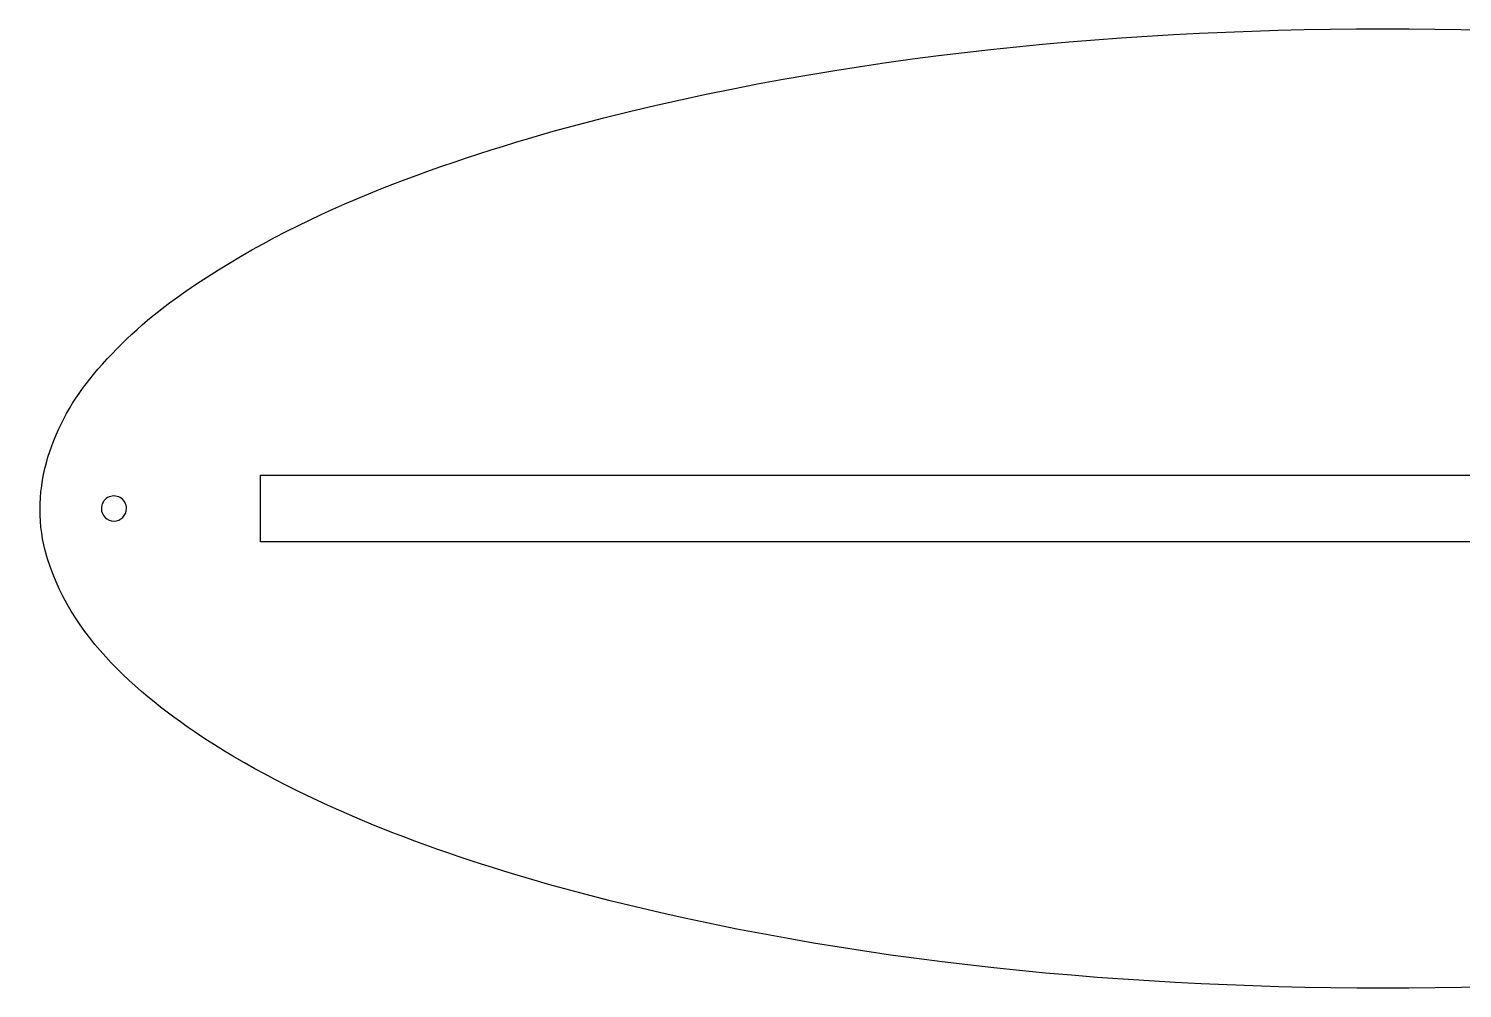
# Model space of a CAD drawing. Extents: x 5 to 370, y 6 to 136.
# Drawn here: x 4.8 to 101.9, y 70.8 to 135.8 of the extents above; entities that cross this region are included whole.
import ezdxf

# ---------------------------------------------------------------- set-up
doc = ezdxf.new("R2010")
doc.units = 0
doc.layers.get('0').update_dxf_attribs({"linetype": 'CONTINUOUS'})

msp = doc.modelspace()

# ---------------------------------------------------------------- linework, layer by layer
at = {"color": 7}
for p, q in [((20.484929, 101.043754), (20.484929, 105.543754)), ((20.484929, 105.543754), (172.634929, 105.543754)), ((11.409929, 103.293757), (11.409929, 103.293757)), ((172.634929, 101.043754), (20.484929, 101.043754))]:
    msp.add_line(p, q, dxfattribs=at)
for points in [[(40.333856, 128.848128), (58.612019, 133.880093), (77.642768, 135.733083), (96.55993, 135.793753)], [(96.55993, 135.793753), (115.322117, 135.735523), (134.191759, 133.907143), (152.335312, 128.973792)], [(14.712816, 117.500016), (22.36463, 122.996683), (31.345175, 126.267485), (40.333856, 128.848128)], [(9.171884, 112.360965), (10.801789, 114.305668), (12.648767, 116.018685), (14.712816, 117.500016)], [(5.910402, 100.43859), (4.782997, 104.662109), (6.43562, 109.123539), (9.171884, 112.360965)], [(10.134929, 104.029879), (9.871938, 103.878041), (9.709929, 103.597433), (9.709929, 103.293757)], [(10.984929, 104.029879), (10.721938, 104.181717), (10.39792, 104.181717), (10.134929, 104.029879)], [(11.409929, 103.293757), (11.409929, 103.597433), (11.24792, 103.878041), (10.984929, 104.029879)], [(9.709929, 103.293757), (9.709929, 102.824315), (10.090487, 102.443757), (10.559929, 102.443757)], [(10.559929, 102.443757), (11.029371, 102.443757), (11.409929, 102.824315), (11.409929, 103.293757)], [(17.372012, 87.280115), (12.454917, 90.433357), (7.476048, 94.56201), (5.910402, 100.43859)], [(40.784546, 77.613716), (32.646283, 79.900688), (24.579517, 82.795412), (17.372012, 87.280115)], [(152.786002, 77.73938), (134.507839, 72.707413), (115.47709, 70.854423), (96.559928, 70.793754)], [(96.559928, 70.793754), (77.797741, 70.85198), (58.928099, 72.680363), (40.784546, 77.613716)]]:
    msp.add_open_spline(points, degree=3, dxfattribs=at)

doc.saveas('drawing.dxf')
